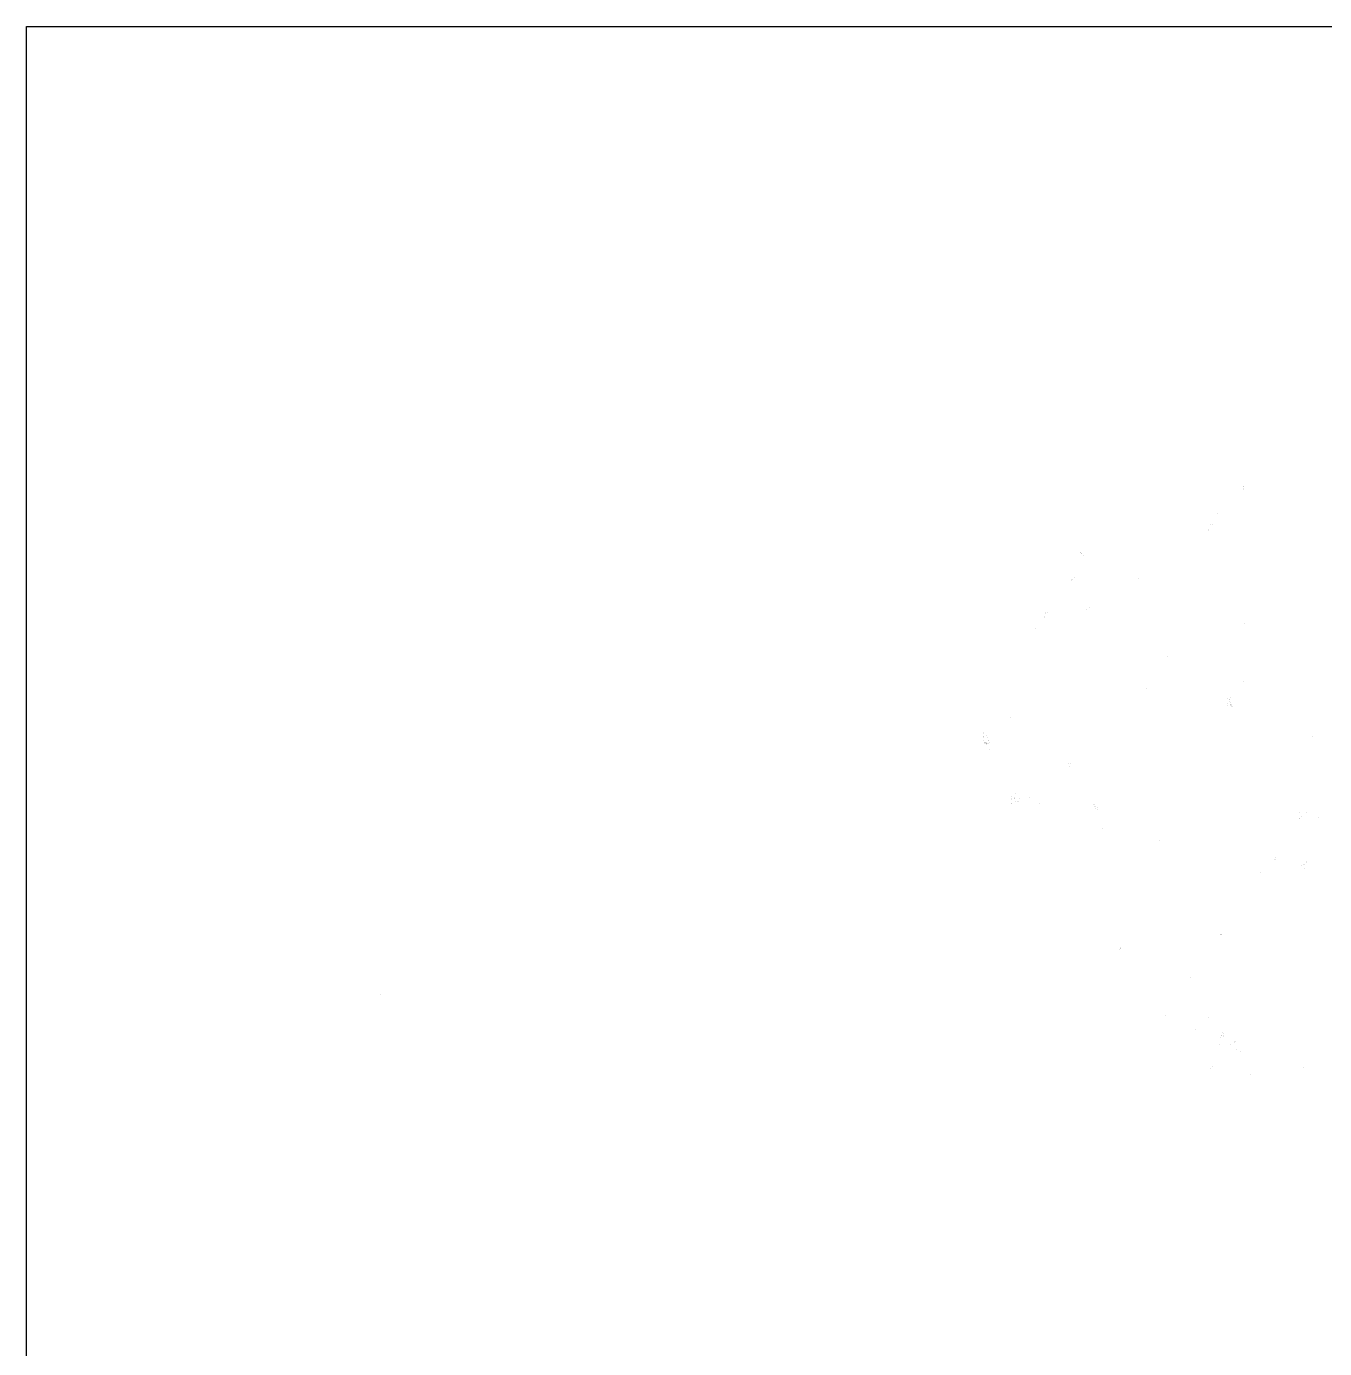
# Model space of a CAD drawing. Header units: millimetres. Extents: x -17065105 to 17100207, y -8720517 to 8710765.
# Drawn here: x -17065105 to -8533095, y 24561 to 8710765 of the extents above; entities that cross this region are included whole.
import ezdxf

# ---------------------------------------------------------------- set-up
doc = ezdxf.new("R2010")
doc.units = ezdxf.units.MM
doc.header["$PDMODE"] = 33
doc.header["$PDSIZE"] = -1
doc.layers.add('2020', color=6, linetype='Continuous')
doc.layers.add('ImageBW', color=255, linetype='Continuous')
picture_1 = doc.add_image_def('image1.jpg', size_in_pixel=(2058, 1050))

msp = doc.modelspace()

# ---------------------------------------------------------------- linework, layer by layer
at = {"layer": '2020'}
for p in [(-9068890, 5672197), (-9068826, 5671160), (-9065194, 5688846), (-9065194, 5688846), (-9064442, 5688606), (-9064442, 5688606), (-9064072, 5688947), (-9235108, 5511013), (-9297225, 5401133), (-9296141, 5403148), (-9285980, 5436790), (-9285980, 5436790), (-9267443, 5436866), (-9267443, 5436866), (-9267443, 5436866), (-9267443, 5436866), (-9267443, 5436866), (-9267443, 5436866), (-10138943, 5253311), (-10138943, 5253311), (-10138943, 5253311), (-10138943, 5253311), (-10138943, 5253311), (-10138943, 5253311), (-10138943, 5253311), (-10138943, 5253311), (-10138943, 5253311), (-10136911, 5251361), (-10133835, 5248859), (-10130160, 5249237), (-10115540, 5236721), (-10115540, 5236721), (-10198231, 5070946), (-10193505, 5077827), (-10193505, 5077827), (-10193505, 5077827), (-10193505, 5077827), (-10193505, 5077827), (-10193505, 5077827), (-10193505, 5077827), (-10193505, 5077827), (-10192666, 5076639), (-10192666, 5076639), (-10192666, 5076639), (-10192666, 5076639), (-10192666, 5076639), (-10192666, 5076639), (-10192666, 5076639), (-10192666, 5076639), (-10192666, 5076639), (-10192666, 5076639), (-10192666, 5076639), (-10192666, 5076639), (-10192666, 5076639), (-10192666, 5076639), (-10192666, 5076639), (-10192666, 5076639), (-10192666, 5076639), (-10192666, 5076639), (-10192666, 5076639), (-10192666, 5076639), (-10192666, 5076639), (-10192666, 5076639), (-10192666, 5076639), (-10192511, 5077568), (-10174802, 5089026), (-10174802, 5089026), (-10174802, 5089026), (-10173620, 5088884), (-9759255, 5086567), (-10099481, 4881745), (-10099481, 4881745), (-10099481, 4881745), (-10099481, 4881745), (-10099481, 4881745), (-10099481, 4881745), (-10099481, 4881745), (-10099481, 4881745), (-10099481, 4881745), (-10099481, 4881745), (-10099481, 4881745), (-10099481, 4881745), (-10099481, 4881745), (-10099481, 4881745), (-10099481, 4881745), (-10099481, 4881745), (-10099481, 4881745), (-10099481, 4881745), (-10099481, 4881745), (-10099481, 4881745), (-10099481, 4881745), (-10099481, 4881745), (-10099481, 4881745), (-10099481, 4881745), (-10099481, 4881745), (-10099481, 4881745), (-10099481, 4881745), (-10099481, 4881745), (-10099481, 4881745), (-10099481, 4881745), (-10099481, 4881745), (-10099481, 4881745), (-10099481, 4881745), (-10099481, 4881745), (-10099481, 4881745), (-10099481, 4881745), (-10099481, 4881745), (-10099481, 4881745), (-10099481, 4881745), (-10099481, 4881745), (-10099481, 4881745), (-10099481, 4881745), (-10099481, 4881745), (-10099481, 4881745), (-10099481, 4881745), (-10099481, 4881745), (-10099481, 4881745), (-10099481, 4881745), (-10099481, 4881745), (-10099481, 4881745), (-10099481, 4881745), (-10099481, 4881745), (-10099481, 4881745), (-10099481, 4881745), (-10099481, 4881745), (-10099481, 4881745), (-10099481, 4881745), (-10099481, 4881745), (-10099481, 4881745), (-10099481, 4881745), (-10099481, 4881745), (-10099481, 4881745), (-10099481, 4881745), (-10099481, 4881745), (-10099481, 4881745), (-10099481, 4881745), (-10099481, 4881745), (-10099481, 4881745), (-10099481, 4881745), (-10099481, 4881745), (-10099481, 4881745), (-10099481, 4881745), (-10099481, 4881745), (-10099481, 4881745), (-10099481, 4881745), (-10099481, 4881745), (-10099481, 4881745), (-10099481, 4881745), (-10099481, 4881745), (-10099481, 4881745), (-10099481, 4881745), (-10099481, 4881745), (-10099481, 4881745), (-10099481, 4881745), (-10099481, 4881745), (-10099481, 4881745), (-10099481, 4881745), (-10099481, 4881745), (-10099481, 4881745), (-10099481, 4881745), (-10099481, 4881745), (-10099481, 4881745), (-10099481, 4881745), (-10099481, 4881745), (-10099481, 4881745), (-10099481, 4881745), (-10099481, 4881745), (-10099481, 4881745), (-10099481, 4881745), (-10099481, 4881745), (-10099481, 4881745), (-10099481, 4881745), (-10099481, 4881745), (-10099481, 4881745), (-10099481, 4881745), (-10099481, 4881745), (-10099481, 4881745), (-10099481, 4881745), (-10099481, 4881745), (-10099481, 4881745), (-10099481, 4881745), (-10099481, 4881745), (-10099481, 4881745), (-10099481, 4881745), (-10099481, 4881745), (-10099481, 4881745), (-10099481, 4881745), (-10099481, 4881745), (-10099481, 4881745), (-10099481, 4881745), (-10099481, 4881745), (-10099481, 4881745), (-10099481, 4881745), (-10099481, 4881745), (-10099481, 4881745), (-10099481, 4881745), (-10099481, 4881745), (-10099481, 4881745), (-10099481, 4881745), (-10099481, 4881745), (-10099481, 4881745), (-10099481, 4881745), (-10099481, 4881745), (-10099481, 4881745), (-10099481, 4881745), (-10099481, 4881745), (-10099481, 4881745), (-10099481, 4881745), (-10099481, 4881745), (-10099481, 4881745), (-10099481, 4881745), (-10099481, 4881745), (-10099481, 4881745), (-10099481, 4881745), (-10099481, 4881745), (-10099481, 4881745), (-10099481, 4881745), (-10099481, 4881745), (-10099481, 4881745), (-10099481, 4881745), (-10099481, 4881745), (-10099481, 4881745), (-10099481, 4881745), (-10099481, 4881745), (-10099481, 4881745), (-10099481, 4881745), (-10099481, 4881745), (-10099481, 4881745), (-10099481, 4881745), (-10099481, 4881745), (-10099481, 4881745), (-10099481, 4881745), (-10099481, 4881745), (-10099481, 4881745), (-10099481, 4881745), (-10099481, 4881745), (-10099481, 4881745), (-10099481, 4881745), (-10080956, 4895543), (-10080956, 4895543), (-10080956, 4895543), (-10080956, 4895543), (-10080956, 4895543), (-10080956, 4895543), (-10376573, 4837107), (-10372767, 4827503), (-10369902, 4859349), (-10366500, 4856669), (-10354529, 4858928), (-9056388, 4784944), (-10434905, 4753674), (-9565280, 4572161), (-9702471, 4363041), (-9068960, 4405325), (-9068960, 4405325), (-9172833, 4259905), (-9168492, 4293164), (-9160305, 4273555), (-9159273, 4290204), (-9157712, 4290362), (-9153587, 4267371), (-9152964, 4257559), (-9151269, 4303981), (-9145917, 4258274), (-9170639, 4251156), (-9154137, 4250569), (-9148599, 4252949), (-9147200, 4243155), (-9145719, 4249735), (-9141070, 4244717), (-10599026, 4168604), (-10777805, 4043287), (-10777362, 4019720), (-10777362, 4019720), (-10776075, 4044677), (-10776075, 4044677), (-10776075, 4044677), (-10776075, 4044677), (-10776075, 4044677), (-10776075, 4044677), (-10776075, 4044677), (-10776075, 4044677), (-10776075, 4044677), (-10776075, 4044677), (-10776075, 4044677), (-10776075, 4044677), (-10776075, 4044677), (-10776075, 4044677), (-10772689, 4040503), (-10772054, 4072370), (-10771508, 4066716), (-10767382, 4007575), (-10767027, 3999614), (-10766332, 4009178), (-10766332, 4009178), (-10766332, 4009178), (-10766332, 4009178), (-10760802, 4006586), (-10759697, 4001101), (-10759213, 4006590), (-10759213, 4006590), (-10759213, 4006590), (-10759213, 4006590), (-10759213, 4006590), (-10759213, 4006590), (-10759213, 4006590), (-10759213, 4006590), (-10759213, 4006590), (-10759213, 4006590), (-10759213, 4006590), (-10759213, 4006590), (-10759213, 4006590), (-10759213, 4006590), (-10759213, 4006590), (-10759213, 4006590), (-10759213, 4006590), (-10759213, 4006590), (-10759213, 4006590), (-10759213, 4006590), (-10759213, 4006590), (-10759213, 4006590), (-10759213, 4006590), (-10759213, 4006590), (-10759213, 4006590), (-10759213, 4006590), (-10756198, 3999065), (-10756128, 3999094), (-10753425, 4051389), (-10753083, 3999215), (-10751856, 4004097), (-10751856, 4004097), (-10748740, 3997317), (-10748740, 3997317), (-10748393, 4042404), (-10744495, 4020799), (-10744495, 4020799), (-10744495, 4020799), (-10744162, 3996933), (-10744162, 3996933), (-10744162, 3996933), (-10744162, 3996933), (-10744162, 3996933), (-10744162, 3996933), (-10740947, 4018523), (-10740947, 4018523), (-10740947, 4018523), (-10740947, 4018523), (-10740947, 4018523), (-10740947, 4018523), (-10740947, 4018523), (-10740947, 4018523), (-10737849, 4006900), (-8609957, 4042701), (-8609957, 4042701), (-8609957, 4042701), (-8609957, 4042701), (-10756321, 3994914), (-10735481, 3963173), (-10213733, 3867435), (-10213733, 3867435), (-10213733, 3867435), (-10210788, 3849923), (-10204549, 3870986), (-10593817, 3652148), (-10593817, 3652148), (-10593817, 3652148), (-10563909, 3673156), (-10593930, 3638824), (-10592747, 3607002), (-10591228, 3633086), (-10588558, 3607434), (-10572902, 3641162), (-10572902, 3641162), (-10572183, 3640107), (-10572183, 3640107), (-10572183, 3640107), (-10572183, 3640107), (-10572183, 3640107), (-10571124, 3640387), (-10571124, 3640387), (-10571124, 3640387), (-10571124, 3640387), (-10571124, 3640387), (-10571124, 3640387), (-10570973, 3641329), (-10570203, 3642528), (-10570203, 3642528), (-10570203, 3642528), (-10562140, 3616034), (-10550044, 3621549), (-10542869, 3615460), (-10537806, 3636881), (-10474007, 3643888), (-10405015, 3603637), (-10405015, 3603637), (-10405015, 3603637), (-10405015, 3603637), (-10405015, 3603637), (-10405015, 3603637), (-10405015, 3603637), (-10405015, 3603637), (-10405015, 3603637), (-10405015, 3603637), (-10051076, 3598972), (-10045893, 3597664), (-10043762, 3588174), (-10041272, 3582834), (-10037950, 3574545), (-10037950, 3574545), (-10037950, 3574545), (-10028634, 3580859), (-10027737, 3580886), (-10025364, 3563519), (-8696632, 3546926), (-8696398, 3507522), (-8696398, 3507522), (-8695677, 3505629), (-8682899, 3522901), (-8654285, 3544371), (-8570492, 3510681), (-9990573, 3442322), (-9618978, 3363211), (-8858968, 3239435), (-8856106, 3240114), (-8854249, 3250960), (-8854249, 3250960), (-8653964, 3223290), (-8652067, 3219025), (-8951704, 3152322), (-8682020, 3200213), (-8670463, 3203077), (-8664368, 3203394), (-8663053, 3179935), (-9219371, 2744459), (-9215399, 2745176), (-9207753, 2745176), (-9207257, 2746272), (-9207257, 2746272), (-9883121, 2648532), (-9876784, 2652965), (-9876784, 2652965), (-9876784, 2652965), (-9876784, 2652965), (-9874325, 2656800), (-9874325, 2656800), (-9873457, 2649888), (-9414820, 2459815), (-9414820, 2459815), (-14739943, 2350420), (-9578924, 2211385), (-9577896, 2210323), (-9298769, 2201663), (-9378994, 2123476), (-9378994, 2123476), (-9378994, 2123476), (-9378994, 2123476), (-9378994, 2123476), (-9206501, 2097833), (-9206501, 2097833), (-9197835, 2096385), (-9226836, 2023196), (-9215244, 2069365), (-9215244, 2069365), (-9215244, 2069365), (-9215244, 2069365), (-9215244, 2069365), (-9215244, 2069365), (-9215244, 2069365), (-9215244, 2069365), (-9215244, 2069365), (-9208906, 2078698), (-9208437, 2078537), (-9208437, 2078537), (-9208437, 2078537), (-9208437, 2078537), (-9208437, 2078537), (-9208437, 2078537), (-9208421, 2081234), (-9198958, 2076334), (-9196549, 2078847), (-9151546, 2022668), (-9128153, 2043526), (-9127239, 2036982), (-9127239, 2036982), (-9127239, 2036982), (-9127239, 2036982), (-9127239, 2036982), (-9127239, 2036982), (-9127239, 2036982), (-9127239, 2036982), (-9127239, 2036982), (-9127239, 2036982), (-9127239, 2036982), (-9127239, 2036982), (-9127239, 2036982), (-9117084, 2041319), (-9108865, 1987303), (-9083127, 1979318), (-9284405, 1861678), (-9272405, 1878278), (-9019994, 1824581), (-8671962, 1873465)]:
    msp.add_point(p, dxfattribs=at)

# ---------------------------------------------------------------- pictures from other files: only their frames are drawn
at = {"layer": 'ImageBW'}
image = msp.add_image(picture_1, insert=(-17065105, -8720517), size_in_units=(34165312, 17431282), dxfattribs=at)
image.dxf.flags = 7

doc.saveas('drawing.dxf')
